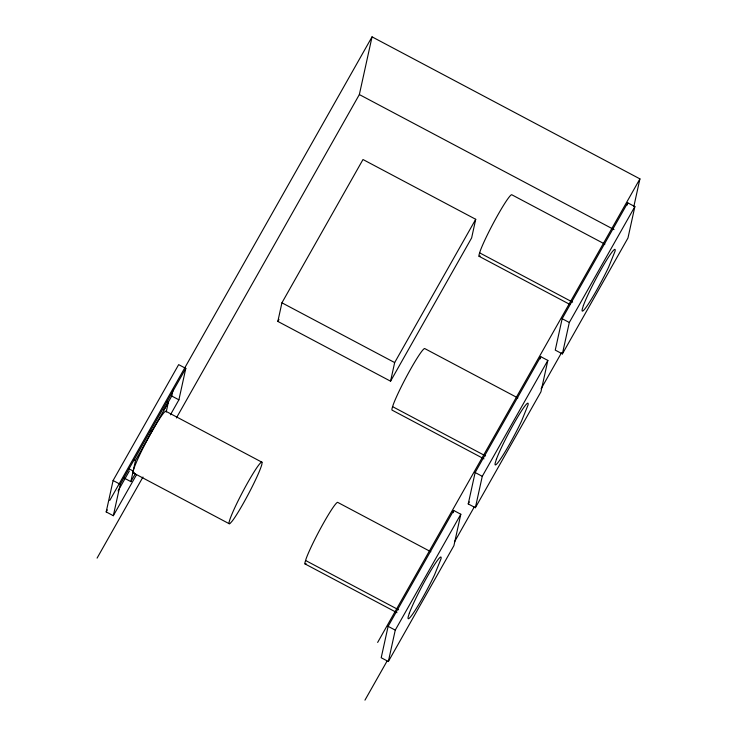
<?xml version="1.0" encoding="UTF-8"?>
<svg xmlns="http://www.w3.org/2000/svg" width="737" height="737" viewBox="0 0 737 737"><rect width="100%" height="100%" fill="white"/><g stroke="black" fill="none" stroke-linecap="round" stroke-linejoin="round"><path stroke-width="1.11" d="M229.124 523.685L133.13 472.786L133.176 471.035A34.879 3.04 -62.1 0 1 149.74 435.355A34.879 3.04 -62.1 0 1 166.009 411.338L261.994 462.237L261.948 463.988A34.879 3.04 -62.1 0 1 249.677 491.643A34.879 3.04 -62.1 0 1 232.321 520.93L230.202 523.344A34.879 3.04 -62.1 0 1 241.432 494.269A34.879 3.04 -62.1 0 1 261.994 462.237M136.511 474.748L113.332 515.707L106.192 511.92L113.093 480.524L178.658 364.631L185.807 368.417L178.898 399.822L170.422 414.802M113.332 515.707L120.242 484.31L185.807 368.417M123.705 477.834L130.854 481.62L135.507 460.459L168.285 402.513L166.498 401.564M166.194 412.038L168.285 402.513M163.844 410.021L171.758 396.036L173.241 389.302M277.84 321.424L281.93 302.806L362.991 159.524L475.724 219.294L471.634 237.922L390.564 381.195L277.84 321.424L278.973 319.425M176.392 417.953L359.352 94.566L372.047 36.85L639.919 178.879L633.811 206.627M390.564 381.195L394.663 362.576L475.724 219.294M388.113 626.339L381.204 657.736L388.353 661.522L453.918 545.638L460.818 514.242L453.679 510.455L388.113 626.339L395.253 630.126L388.353 661.522M453.181 512.694L453.679 510.455M468.235 503.924L475.135 472.528L540.7 356.634L547.849 360.421L540.94 391.826L475.374 507.71L468.235 503.924L469.358 501.925M475.374 507.71L482.274 476.314L547.849 360.421M540.212 358.882L540.7 356.634M562.156 318.706L555.256 350.112L562.395 353.898L627.97 238.005L634.87 206.609L627.731 202.822L562.156 318.706L569.305 322.493L562.395 353.898M627.233 205.061L627.731 202.822M109.776 500.405L372.047 36.85M106.192 511.92L107.326 509.921M118.058 490.943L129.362 470.961M130.854 481.62L135.378 473.624M97.081 558.121L142.969 477.023M377.648 642.434L639.919 178.879M395.253 630.126L460.818 514.242M569.305 322.493L634.87 206.609M364.953 700.15L387.045 661.107M454.453 541.962L474.278 506.918M541.124 388.777L561.52 352.737M133.13 472.786L134.208 472.445M359.352 94.566L614.032 229.603M604.893 244.131L511.939 194.844A34.879 3.04 -62.1 0 0 497.834 214.992A34.879 3.04 -62.1 0 0 480.275 250.82L479.114 254.541A34.879 3.04 -62.1 0 0 480.146 255.951M479.64 252.855L572.594 302.142M479.068 256.292L570.005 304.51M517.871 397.952L424.917 348.665A34.879 3.04 -62.1 0 0 410.804 368.804A34.879 3.04 -62.1 0 0 393.245 404.631L392.084 408.353A34.879 3.04 -62.1 0 0 392.047 410.113L483.988 458.856M281.93 302.806L394.663 362.576M392.609 406.667L485.572 455.954M475.135 472.528L482.274 476.314M171.758 396.036L178.898 399.822M430.85 551.764L337.887 502.477A34.879 3.04 -62.1 0 0 323.783 522.616A34.879 3.04 -62.1 0 0 306.224 558.443L305.063 562.174A34.879 3.04 -62.1 0 0 306.095 563.584M150.108 430.537L151.896 431.486M133.719 459.51L135.507 460.459M305.588 560.488L398.542 609.775M128.717 468.668L133.176 471.035M305.017 563.925L396.967 612.677M113.093 480.524L120.242 484.31M409.357 613.129L408.197 616.851A34.879 3.04 -62.1 0 0 416.165 608.744A34.879 3.04 -62.1 0 0 434.526 574.878L440.975 558.913A34.879 3.04 -62.1 0 0 429.035 573.607A34.879 3.04 -62.1 0 0 409.357 613.129M496.379 459.317L495.218 463.039A34.879 3.04 -62.1 0 0 503.187 454.932A34.879 3.04 -62.1 0 0 521.556 421.067L528.005 405.092A34.879 3.04 -62.1 0 0 516.057 419.795A34.879 3.04 -62.1 0 0 496.379 459.317M583.4 305.496L582.239 309.227A34.879 3.04 -62.1 0 0 590.208 301.12A34.879 3.04 -62.1 0 0 608.578 267.245L615.027 251.28A34.879 3.04 -62.1 0 0 603.078 265.983A34.879 3.04 -62.1 0 0 583.4 305.496"/></g></svg>
